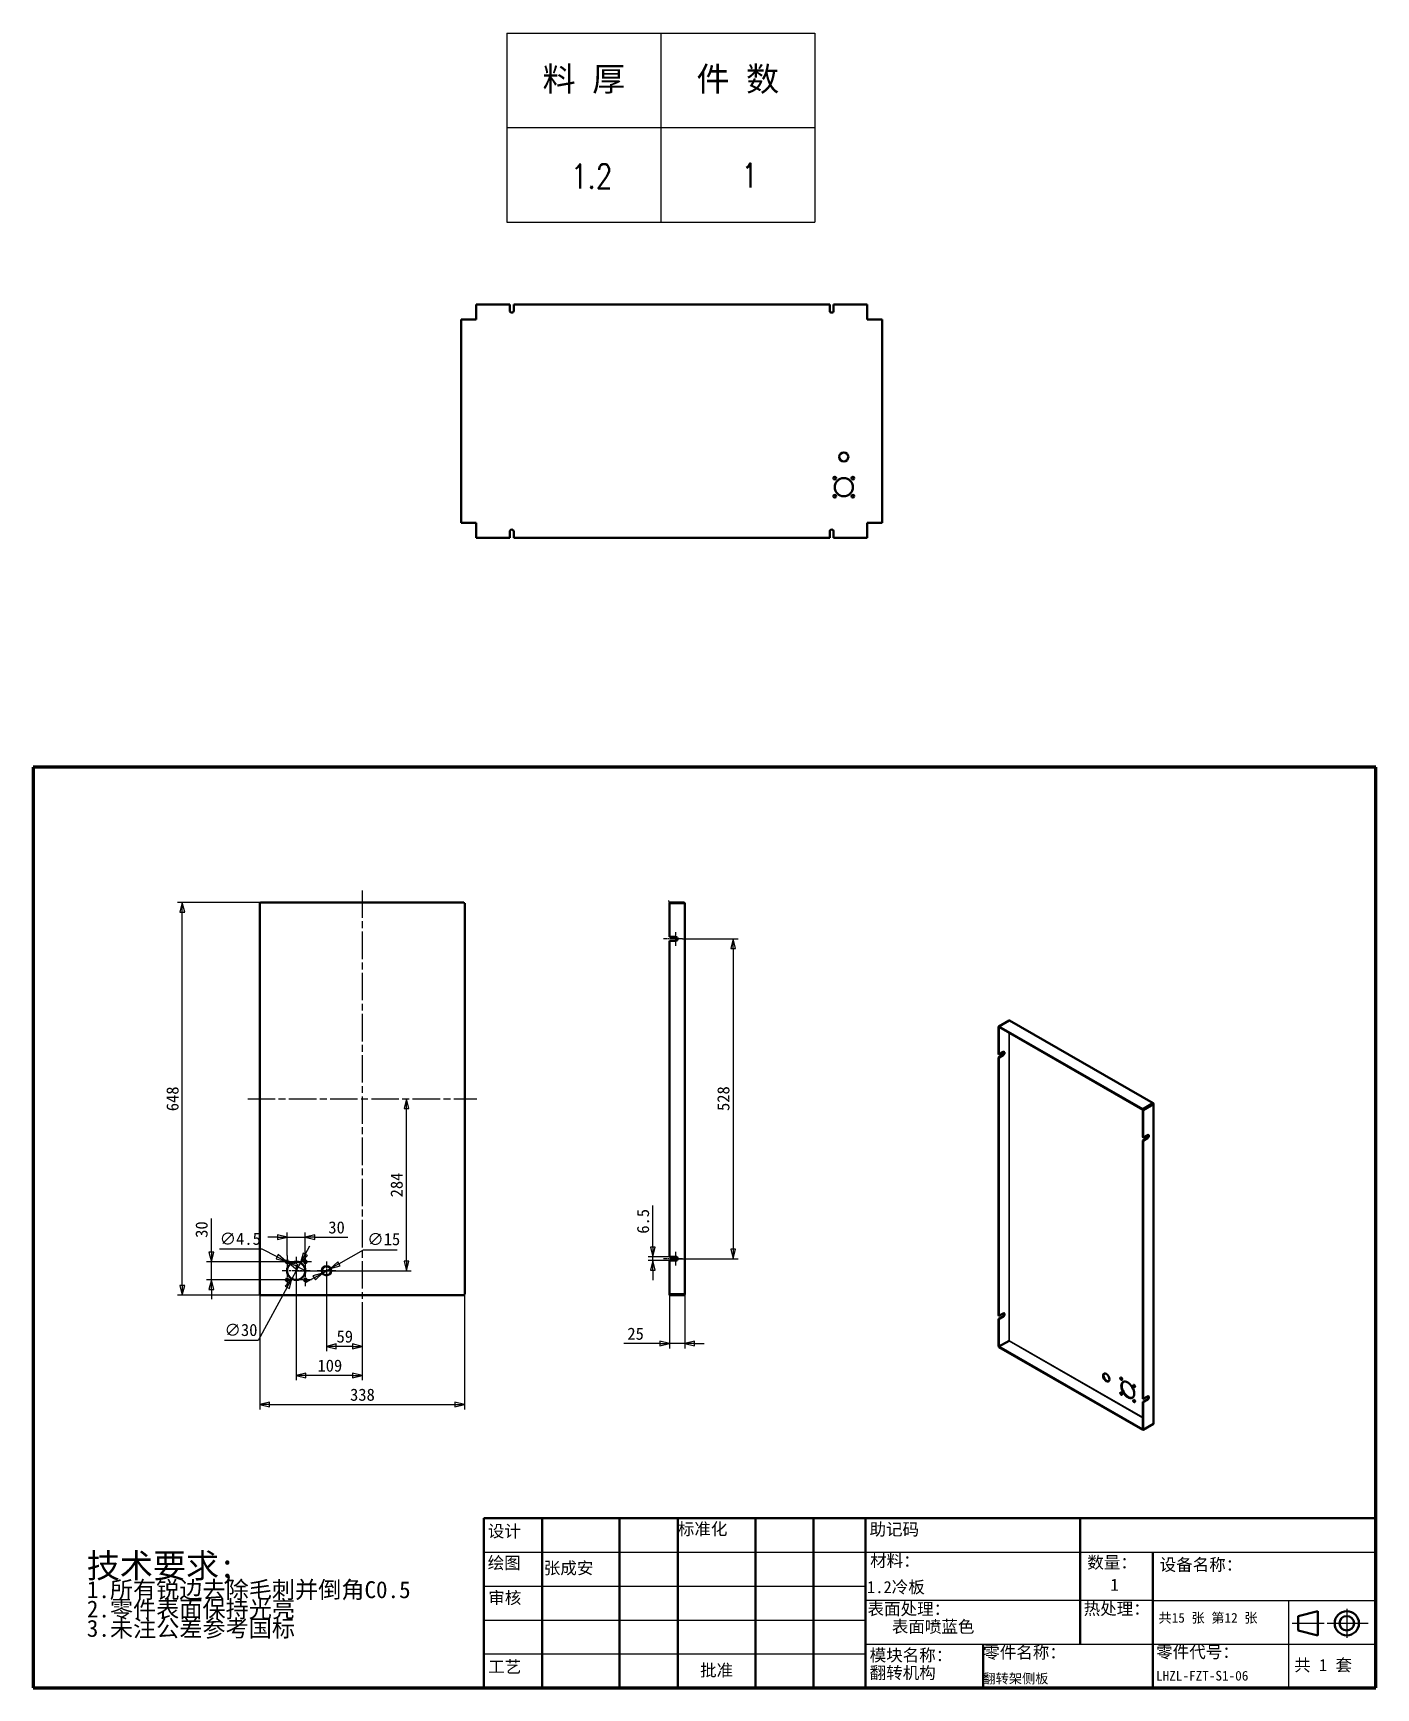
# Model space of a CAD drawing. Header units: millimetres. Extents: x 80 to 270005, y -82869 to 2812.
# Drawn here: x 80 to 2296, y 80 to 2812 of the extents above; entities that cross this region are included whole.
import ezdxf
from ezdxf.enums import TextEntityAlignment as Align

# ---------------------------------------------------------------- set-up
doc = ezdxf.new("R2010")
doc.units = ezdxf.units.MM
doc.header["$LTSCALE"] = 8
doc.linetypes.add('CHAIN', pattern=[0.3543, 0.2362, -0.0295, 0.0591, -0.0295])
for name, color, linetype, lineweight, true_color in [('中心标记 (ISO)', 1, 'Continuous', 25, 0xff0000), ('中心线 (ISO)', 1, 'Continuous', 25, 0xff0000), ('尺寸 (ISO)', 5, 'Continuous', 25, 0x0000ff)]:
    doc.layers.add(name, color=color, linetype=linetype, lineweight=lineweight, true_color=true_color)
for name, color, linetype, lineweight in [('可见 (ISO)', 7, 'Continuous', 50), ('可见窄的 (ISO)', 7, 'Continuous', 35), ('图框 (ISO)', 7, 'Continuous', 70), ('标题 (ISO)', 7, 'Continuous', 50), ('符号 (ISO)', 7, 'Continuous', 25)]:
    doc.layers.add(name, color=color, linetype=linetype, lineweight=lineweight)
doc.styles.add('DIM', font='romans.shx', dxfattribs={"width": 0.8, "bigfont": 'bigfont.shx'})
doc.styles.get("Standard").update_dxf_attribs({"font": 'simfang.ttf'})
doc.styles.add('文本样式19', font='tahoma.ttf')
doc.styles.add('文本样式91', font='simfang.ttf')
doc.styles.add('注释文本 (ISO)', font='simfang.ttf')
doc.dimstyles.get("Standard").update_dxf_attribs({"dimtxt": 0.18, "dimasz": 0.18, "dimexe": 0.18, "dimexo": 0.0625, "dimgap": 0.09, "dimtad": 0, "dimtih": 1, "dimtoh": 1, "dimdec": 4, "dimzin": 0, "dimdsep": 46, "dimtxsty": 'Standard', "dimcen": 0.09, "dimadec": 0, "dimazin": 0, "dimtfac": 1, "dimtdec": 4, "dimtofl": 0, "dimtmove": 0, "dimatfit": 3, "dimfxl": 0, "dimtolj": 1, "dimtzin": 0, "dimarcsym": 0})
doc.dimstyles.new('默认 (GB)', dxfattribs={"dimscale": 8, "dimtxt": 2.5, "dimasz": 2, "dimexe": 1, "dimexo": 0, "dimgap": 0.75, "dimtad": 1, "dimtoh": 1, "dimrnd": 1e-08, "dimdsep": 46, "dimtxsty": '注释文本 (ISO)', "dimblk": 'Filled-2', "dimcen": 0.09, "dimdle": 10, "dimclrd": 256, "dimclre": 256, "dimclrt": 256, "dimaunit": 1, "dimadec": 3, "dimazin": 2, "dimtfac": 0.52, "dimtmove": 0, "dimatfit": 3, "dimldrblk": 'Filled-1', "dimfxl": 0, "dimtolj": 1, "dimlwd": -1, "dimlwe": -1, "dimarcsym": 0})

# ---------------------------------------------------------------- blocks, each defined once
blk = doc.blocks.new('图框 A3-A4')
at = {"layer": '图框 (ISO)'}
for p, q in [((287, 200), (10, 200)), ((10, 200), (10, 10)), ((287, 10), (287, 200)), ((10, 10), (287, 10))]:
    blk.add_line(p, q, dxfattribs=at)
blk = doc.blocks.new('标题栏 GB1')
at = {"layer": '标题 (ISO)'}
for p, q in [((194.57, 65.23), (194.57, 72.23)), ((194.57, 72.23), (378.57, 72.23)), ((206.57, 65.23), (206.57, 72.23)), ((222.57, 65.23), (222.57, 72.23)), ((234.57, 65.23), (234.57, 72.23)), ((250.57, 65.23), (250.57, 72.23)), ((262.57, 65.23), (262.57, 72.23)), ((273.31, 65.23), (273.31, 72.23)), ((317.57, 65.23), (317.57, 72.23)), ((378.57, 72.23), (378.57, 65.23)), ((194.57, 37.23), (194.57, 65.23)), ((206.57, 37.23), (206.57, 65.23)), ((222.57, 44.23), (222.57, 65.23)), ((234.57, 37.23), (234.57, 65.23)), ((250.57, 37.23), (250.57, 65.23)), ((262.57, 37.23), (262.57, 65.23)), ((273.31, 65.23), (273.31, 37.23)), ((317.57, 55.23), (317.57, 65.23)), ((378.57, 65.23), (378.57, 37.23)), ((317.57, 55.23), (317.57, 46.23)), ((366.57, 53.06), (362.57, 52.06)), ((362.57, 52.06), (362.57, 49.06)), ((366.57, 48.06), (366.57, 53.06)), ((362.57, 49.06), (366.57, 48.06)), ((297.57, 46.23), (297.57, 37.23)), ((222.57, 44.23), (222.57, 37.23)), ((378.57, 37.23), (194.57, 37.23))]:
    blk.add_line(p, q, dxfattribs=at)
at = {"layer": '标题 (ISO)', "lineweight": 25}
for p, q in [((194.57, 65.23), (273.31, 65.23)), ((273.31, 65.23), (378.57, 65.23)), ((194.57, 58.23), (273.31, 58.23)), ((332.57, 55.23), (273.31, 55.23)), ((332.57, 55.23), (378.57, 55.23)), ((360.57, 55.23), (360.57, 46.23)), ((372.58, 53.56), (372.58, 47.56)), ((194.57, 51.23), (273.31, 51.23)), ((361.32, 50.56), (367.88, 50.56)), ((368.55, 50.56), (370.07, 50.56)), ((370.07, 50.56), (376.97, 50.56)), ((273.31, 46.23), (378.57, 46.23)), ((360.57, 46.23), (360.57, 37.23)), ((194.57, 44.23), (273.31, 44.23))]:
    blk.add_line(p, q, dxfattribs=at)
at = {"layer": '标题 (ISO)', "lineweight": 50}
blk.add_line((332.57, 65.23), (332.57, 37.23), dxfattribs=at)
at = {"layer": '标题 (ISO)'}
for radius in [2.5, 1.5]:
    blk.add_circle((372.57, 50.56), radius, dxfattribs=at)
at = {"layer": '标题 (ISO)', "char_height": 2.5, "style": '注释文本 (ISO)'}
for s, insert, attachment_point in [('\\f仿宋|b0|i0;设计', (195.38, 70.83), 1), ('\\f仿宋|b0|i0;标准化', (234.57, 71.28), 1), ('助记码', (274.11, 71.21), 1), ('\\f仿宋|b0|i0;材料：', (274.24, 64.72), 1), ('\\f仿宋|b0|i0;绘图', (195.35, 64.28), 1), ('张成安', (206.92, 63.22), 1), ('\\f仿宋|b0|i0;数量：', (319.04, 64.37), 1), ('\\f仿宋|b0|i0;审核', (195.48, 57.07), 1), ('\\f仿宋|b0|i0;热处理：', (318.29, 54.82), 1), ('\\f仿宋|b0|i0;零件名称：', (297.57, 45.8), 1), ('\\f仿宋|b0|i0;零件代号：', (333.25, 45.9), 1), ('\\f仿宋|b0|i0;批准', (242.57, 40.73), 5)]:
    blk.add_mtext(s, dxfattribs=dict(at, insert=insert, attachment_point=attachment_point))
at = {"layer": '标题 (ISO)', "char_height": 2.5, "attachment_point": 1, "style": '注释文本 (ISO)'}
for s, insert, line_spacing_factor in [('设备名称：\\P', (333.96, 63.91), 0.856364), ('模块名称：\\P\\fArial|b0|i0;\\H2.5000;翻转机构', (274.14, 45.23), 0.872369)]:
    blk.add_mtext(s, dxfattribs=dict(at, insert=insert, line_spacing_factor=line_spacing_factor))
at = {"layer": '标题 (ISO)', "attachment_point": 1, "style": '注释文本 (ISO)'}
for s, insert, char_height, width in [('\\f仿宋|b0|i0;表面处理：', (273.7, 54.78), 2.5, 18.7135), ('\\f仿宋|b0|i0;\\H2.0000;共15 张 第12 张', (333.72, 52.69), 2, 27.2374), ('\\f仿宋|b0|i0;工艺', (195.45, 42.85), 2.5, 7.4854), ('  共 1 套', (358.32, 43.18), 2.5, 17.7919)]:
    blk.add_mtext(s, dxfattribs=dict(at, insert=insert, char_height=char_height, width=width))
at = {"layer": '标题 (ISO)'}
for tag, p, height, style in [('材料_001', (273.59, 56.78), 2.5, '注释文本 (ISO)'), ('描述_001', (333.22, 38.74), 2, '文本样式91'), ('零件代号_001', (297.39, 38.16), 2, '文本样式91')]:
    blk.add_attdef(tag, p, '', height=height, dxfattribs=dict(at, style=style))
at = {"layer": '标题 (ISO)', "style": '文本样式91'}
blk.add_attdef('热处理', text='', height=2, dxfattribs=at).set_placement((318.2, 50.63), align=Align.TOP_LEFT)
at = {"layer": '标题 (ISO)', "style": '文本样式19'}
for tag, p in [('工程核准人', (256.57, 40.73)), ('工程批准日期', (267.94, 40.73))]:
    blk.add_attdef(tag, text='', height=1, dxfattribs=at).set_placement(p, align=Align.MIDDLE_CENTER)
blk = doc.blocks.new('Filled-2')
at = {"color": 0}
for p, q in [((0, 0), (-1, 0.25)), ((-1, 0.25), (-1, -0.25)), ((-1, 0), (0, 0)), ((-1, -0.25), (0, 0))]:
    blk.add_line(p, q, dxfattribs=at)
at = {"color": 0, "flags": 128}
blk.add_lwpolyline([(-1, -0.25), (0, 0), (-1, 0.25), (-1, -0.25)], dxfattribs=at)
at = {"color": 0}
blk.add_solid([(-1, -0.25), (0, 0), (-1, 0.25), (-1, -0.25)], dxfattribs=at)
blk = doc.blocks.new('*D8')
at = {"layer": 'Defpoints', "color": 0, "transparency": 16777216}
for p in [(454.2, 729.9), (792.2, 729.9), (792.2, 547.8)]:
    blk.add_point(p, dxfattribs=at)
at = {"layer": '尺寸 (ISO)', "transparency": 16777216}
for p, q in [((454.2, 729.9), (454.2, 539.8)), ((792.2, 729.9), (792.2, 539.8)), ((470.2, 547.8), (776.2, 547.8))]:
    blk.add_line(p, q, dxfattribs=at)
at = {"layer": '尺寸 (ISO)', "transparency": 16777216, "xscale": 16, "yscale": 16, "zscale": 16, "rotation": 180}
blk.add_blockref('Filled-2', (454.2, 547.8), dxfattribs=at)
at = {"layer": '尺寸 (ISO)', "transparency": 16777216, "xscale": 16, "yscale": 16, "zscale": 16}
blk.add_blockref('Filled-2', (792.2, 547.8), dxfattribs=at)
at = {"layer": '尺寸 (ISO)', "transparency": 16777216, "insert": (603.1, 574.1), "char_height": 20, "attachment_point": 1, "style": '注释文本 (ISO)'}
blk.add_mtext('\\A1;338', dxfattribs=at)
blk = doc.blocks.new('Filled-1')
at = {"color": 0}
for p, q in [((0, 0), (-1, 0.125)), ((-1, 0.125), (-1, -0.125)), ((-1, 0), (0, 0)), ((-1, -0.125), (0, 0))]:
    blk.add_line(p, q, dxfattribs=at)
at = {"color": 0, "flags": 128}
blk.add_lwpolyline([(-1, -0.125), (0, 0), (-1, 0.125), (-1, -0.125)], dxfattribs=at)
at = {"color": 0}
blk.add_solid([(-1, -0.125), (0, 0), (-1, 0.125), (-1, -0.125)], dxfattribs=at)
blk = doc.blocks.new('*D9')
at = {"layer": 'Defpoints', "color": 0, "transparency": 16777216}
for p in [(326.2, 1376.6), (455.5, 1376.6), (455.5, 728.6)]:
    blk.add_point(p, dxfattribs=at)
at = {"layer": '尺寸 (ISO)', "transparency": 16777216}
for p, q in [((455.5, 1376.6), (318.2, 1376.6)), ((326.2, 744.6), (326.2, 1360.6)), ((455.5, 728.6), (318.2, 728.6))]:
    blk.add_line(p, q, dxfattribs=at)
at = {"layer": '尺寸 (ISO)', "transparency": 16777216, "xscale": 16, "yscale": 16, "zscale": 16}
for p, rotation in [((326.2, 1376.6), 90), ((326.2, 728.6), 270)]:
    blk.add_blockref('Filled-2', p, dxfattribs=dict(at, rotation=rotation))
at = {"layer": '尺寸 (ISO)', "transparency": 16777216, "insert": (300, 1032.1), "char_height": 20, "attachment_point": 1, "rotation": 90, "style": '注释文本 (ISO)'}
blk.add_mtext('\\A1;648', dxfattribs=at)
blk = doc.blocks.new('*D10')
at = {"layer": 'Defpoints', "color": 0, "transparency": 16777216}
for p in [(1130.4, 729.9), (1155.4, 729.9), (1155.4, 648.6)]:
    blk.add_point(p, dxfattribs=at)
at = {"layer": '尺寸 (ISO)', "transparency": 16777216}
for p, q in [((1130.4, 729.9), (1130.4, 640.6)), ((1155.4, 729.9), (1155.4, 640.6)), ((1114.4, 648.6), (1054.7, 648.6)), ((1155.4, 648.6), (1130.4, 648.6)), ((1171.4, 648.6), (1187.4, 648.6))]:
    blk.add_line(p, q, dxfattribs=at)
at = {"layer": '尺寸 (ISO)', "transparency": 16777216, "xscale": 16, "yscale": 16, "zscale": 16}
blk.add_blockref('Filled-2', (1130.4, 648.6), dxfattribs=at)
at = {"layer": '尺寸 (ISO)', "transparency": 16777216, "xscale": 16, "yscale": 16, "zscale": 16, "rotation": 180}
blk.add_blockref('Filled-2', (1155.4, 648.6), dxfattribs=at)
at = {"layer": '尺寸 (ISO)', "transparency": 16777216, "insert": (1060.7, 674.8), "char_height": 20, "attachment_point": 1, "style": '注释文本 (ISO)'}
blk.add_mtext('\\A1;25', dxfattribs=at)
blk = doc.blocks.new('*D11')
at = {"layer": 'Defpoints', "color": 0, "transparency": 16777216}
for p in [(564.2, 768.6), (623.2, 708.6), (564.2, 643.8)]:
    blk.add_point(p, dxfattribs=at)
at = {"layer": '尺寸 (ISO)', "transparency": 16777216}
for p, q in [((564.2, 768.6), (564.2, 635.8)), ((623.2, 708.6), (623.2, 635.8)), ((607.2, 643.8), (580.2, 643.8))]:
    blk.add_line(p, q, dxfattribs=at)
at = {"layer": '尺寸 (ISO)', "transparency": 16777216, "xscale": 16, "yscale": 16, "zscale": 16, "rotation": 180}
blk.add_blockref('Filled-2', (564.2, 643.8), dxfattribs=at)
at = {"layer": '尺寸 (ISO)', "transparency": 16777216, "xscale": 16, "yscale": 16, "zscale": 16}
blk.add_blockref('Filled-2', (623.2, 643.8), dxfattribs=at)
at = {"layer": '尺寸 (ISO)', "transparency": 16777216, "insert": (580.8, 670.1), "char_height": 20, "attachment_point": 1, "style": '注释文本 (ISO)'}
blk.add_mtext('\\A1;59', dxfattribs=at)
blk = doc.blocks.new('*D12')
at = {"layer": 'Defpoints', "color": 0, "transparency": 16777216}
for p in [(514.2, 768.6), (623.2, 708.6), (514.2, 595.8)]:
    blk.add_point(p, dxfattribs=at)
at = {"layer": '尺寸 (ISO)', "transparency": 16777216}
for p, q in [((514.2, 768.6), (514.2, 587.8)), ((623.2, 708.6), (623.2, 587.8)), ((607.2, 595.8), (530.2, 595.8))]:
    blk.add_line(p, q, dxfattribs=at)
at = {"layer": '尺寸 (ISO)', "transparency": 16777216, "xscale": 16, "yscale": 16, "zscale": 16, "rotation": 180}
blk.add_blockref('Filled-2', (514.2, 595.8), dxfattribs=at)
at = {"layer": '尺寸 (ISO)', "transparency": 16777216, "xscale": 16, "yscale": 16, "zscale": 16}
blk.add_blockref('Filled-2', (623.2, 595.8), dxfattribs=at)
at = {"layer": '尺寸 (ISO)', "transparency": 16777216, "insert": (549.3, 622.1), "char_height": 20, "attachment_point": 1, "style": '注释文本 (ISO)'}
blk.add_mtext('\\A1;109', dxfattribs=at)
blk = doc.blocks.new('*D13')
at = {"layer": 'Defpoints', "color": 0, "transparency": 16777216}
for p in [(1151.6, 1316.6), (1140.4, 788.6), (1235.4, 788.6)]:
    blk.add_point(p, dxfattribs=at)
at = {"layer": '尺寸 (ISO)', "transparency": 16777216}
for p, q in [((1151.6, 1316.6), (1243.4, 1316.6)), ((1235.4, 1300.6), (1235.4, 804.6)), ((1140.4, 788.6), (1243.4, 788.6))]:
    blk.add_line(p, q, dxfattribs=at)
at = {"layer": '尺寸 (ISO)', "transparency": 16777216, "xscale": 16, "yscale": 16, "zscale": 16}
for p, rotation in [((1235.4, 1316.6), 90), ((1235.4, 788.6), 270)]:
    blk.add_blockref('Filled-2', p, dxfattribs=dict(at, rotation=rotation))
at = {"layer": '尺寸 (ISO)', "transparency": 16777216, "insert": (1209.1, 1032.5), "char_height": 20, "attachment_point": 1, "rotation": 90, "style": '注释文本 (ISO)'}
blk.add_mtext('\\A1;528', dxfattribs=at)
blk = doc.blocks.new('*D14')
at = {"layer": 'Defpoints', "color": 0, "transparency": 16777216}
for p in [(696.1, 1052.6), (696.1, 1052.6), (514.2, 768.6)]:
    blk.add_point(p, dxfattribs=at)
at = {"layer": '尺寸 (ISO)', "transparency": 16777216}
for p, q in [((696.1, 784.6), (696.1, 1036.6)), ((514.2, 768.6), (704.1, 768.6))]:
    blk.add_line(p, q, dxfattribs=at)
at = {"layer": '尺寸 (ISO)', "transparency": 16777216, "xscale": 16, "yscale": 16, "zscale": 16}
for p, rotation in [((696.1, 1052.6), 90), ((696.1, 768.6), 270)]:
    blk.add_blockref('Filled-2', p, dxfattribs=dict(at, rotation=rotation))
at = {"layer": '尺寸 (ISO)', "transparency": 16777216, "insert": (669.9, 889.9), "char_height": 20, "attachment_point": 1, "rotation": 90, "style": '注释文本 (ISO)'}
blk.add_mtext('\\A1;284', dxfattribs=at)
blk = doc.blocks.new('*D15')
at = {"layer": 'Defpoints', "color": 0, "transparency": 16777216}
for p in [(499.2, 824.1), (499.2, 793.9), (529.2, 783.6)]:
    blk.add_point(p, dxfattribs=at)
at = {"layer": '尺寸 (ISO)', "transparency": 16777216}
for p, q in [((483.2, 824.1), (467.2, 824.1)), ((499.2, 793.9), (499.2, 832.1)), ((499.2, 824.1), (529.2, 824.1)), ((529.2, 783.6), (529.2, 832.1)), ((545.2, 824.1), (599.3, 824.1))]:
    blk.add_line(p, q, dxfattribs=at)
at = {"layer": '尺寸 (ISO)', "transparency": 16777216, "xscale": 16, "yscale": 16, "zscale": 16}
blk.add_blockref('Filled-2', (499.2, 824.1), dxfattribs=at)
at = {"layer": '尺寸 (ISO)', "transparency": 16777216, "xscale": 16, "yscale": 16, "zscale": 16, "rotation": 180}
blk.add_blockref('Filled-2', (529.2, 824.1), dxfattribs=at)
at = {"layer": '尺寸 (ISO)', "transparency": 16777216, "insert": (567.2, 850.3), "char_height": 20, "attachment_point": 1, "style": '注释文本 (ISO)'}
blk.add_mtext('\\A1;30', dxfattribs=at)
blk = doc.blocks.new('*D16')
at = {"layer": 'Defpoints', "color": 0, "transparency": 16777216}
for p in [(499.2, 783.6), (374.2, 753.6), (489, 753.6)]:
    blk.add_point(p, dxfattribs=at)
at = {"layer": '尺寸 (ISO)', "transparency": 16777216}
for p, q in [((374.2, 799.6), (374.2, 855.2)), ((499.2, 783.6), (366.2, 783.6)), ((374.2, 753.6), (374.2, 783.6)), ((489, 753.6), (366.2, 753.6)), ((374.2, 737.6), (374.2, 721.6))]:
    blk.add_line(p, q, dxfattribs=at)
at = {"layer": '尺寸 (ISO)', "transparency": 16777216, "xscale": 16, "yscale": 16, "zscale": 16}
for p, rotation in [((374.2, 783.6), 270), ((374.2, 753.6), 90)]:
    blk.add_blockref('Filled-2', p, dxfattribs=dict(at, rotation=rotation))
at = {"layer": '尺寸 (ISO)', "transparency": 16777216, "insert": (348, 823.1), "char_height": 20, "attachment_point": 1, "rotation": 90, "style": '注释文本 (ISO)'}
blk.add_mtext('\\A1;30', dxfattribs=at)
blk = doc.blocks.new('*D17')
at = {"layer": 'Defpoints', "color": 0, "transparency": 16777216}
for p in [(570.7, 772.3), (557.7, 764.9)]:
    blk.add_point(p, dxfattribs=at)
at = {"layer": '尺寸 (ISO)', "transparency": 16777216}
for p, q in [((584.6, 780.2), (625.4, 803.5)), ((625.4, 803.5), (680.9, 803.5)), ((557.7, 764.9), (570.7, 772.3)), ((543.8, 757), (529.9, 749.1))]:
    blk.add_line(p, q, dxfattribs=at)
at = {"layer": '尺寸 (ISO)', "transparency": 16777216, "xscale": 16, "yscale": 16, "zscale": 16}
for p, rotation in [((557.7, 764.9), 29.64577771121092), ((570.7, 772.3), 209.6457777112109)]:
    blk.add_blockref('Filled-2', p, dxfattribs=dict(at, rotation=rotation))
at = {"layer": '尺寸 (ISO)', "transparency": 16777216, "insert": (631.4, 830.8), "char_height": 20, "attachment_point": 1, "style": '注释文本 (ISO)'}
blk.add_mtext('\\A1;∅15', dxfattribs=at)
blk = doc.blocks.new('*D18')
at = {"layer": 'Defpoints', "color": 0, "transparency": 16777216}
for p in [(521.4, 781.8), (507, 755.4)]:
    blk.add_point(p, dxfattribs=at)
at = {"layer": '尺寸 (ISO)', "transparency": 16777216}
for p, q in [((529, 795.8), (536.7, 809.9)), ((521.4, 781.8), (507, 755.4)), ((499.4, 741.4), (451.6, 653.6)), ((451.6, 653.6), (395.8, 653.6))]:
    blk.add_line(p, q, dxfattribs=at)
at = {"layer": '尺寸 (ISO)', "transparency": 16777216, "xscale": 16, "yscale": 16, "zscale": 16}
for p, rotation in [((521.4, 781.8), 241.4384711066977), ((507, 755.4), 61.43847110669774)]:
    blk.add_blockref('Filled-2', p, dxfattribs=dict(at, rotation=rotation))
at = {"layer": '尺寸 (ISO)', "transparency": 16777216, "insert": (395.8, 681), "char_height": 20, "attachment_point": 1, "style": '注释文本 (ISO)'}
blk.add_mtext('\\A1;∅30', dxfattribs=at)
blk = doc.blocks.new('*D19')
at = {"layer": 'Defpoints', "color": 0, "transparency": 16777216}
for p in [(497.2, 784.6), (501.2, 782.6)]:
    blk.add_point(p, dxfattribs=at)
at = {"layer": '尺寸 (ISO)', "transparency": 16777216}
for p, q in [((457.9, 804.1), (387.8, 804.1)), ((482.9, 791.7), (457.9, 804.1)), ((501.2, 782.6), (497.2, 784.6)), ((515.6, 775.5), (529.9, 768.4))]:
    blk.add_line(p, q, dxfattribs=at)
at = {"layer": '尺寸 (ISO)', "transparency": 16777216, "xscale": 16, "yscale": 16, "zscale": 16}
for p, rotation in [((497.2, 784.6), 333.6155803925989), ((501.2, 782.6), 153.615580392599)]:
    blk.add_blockref('Filled-2', p, dxfattribs=dict(at, rotation=rotation))
at = {"layer": '尺寸 (ISO)', "transparency": 16777216, "insert": (387.8, 831.5), "char_height": 20, "attachment_point": 1, "style": '注释文本 (ISO)'}
blk.add_mtext('\\A1;∅4.5', dxfattribs=at)
blk = doc.blocks.new('*D20')
at = {"layer": 'Defpoints', "color": 0, "transparency": 16777216}
for p in [(1102.8, 785.4), (1130.4, 791.9), (1130.4, 785.4)]:
    blk.add_point(p, dxfattribs=at)
at = {"layer": '尺寸 (ISO)', "transparency": 16777216}
for p, q in [((1102.8, 807.9), (1102.8, 876.5)), ((1130.4, 791.9), (1094.8, 791.9)), ((1130.4, 785.4), (1094.8, 785.4)), ((1102.8, 785.4), (1102.8, 791.9)), ((1102.8, 769.4), (1102.8, 753.4))]:
    blk.add_line(p, q, dxfattribs=at)
at = {"layer": '尺寸 (ISO)', "transparency": 16777216, "xscale": 16, "yscale": 16, "zscale": 16}
for p, rotation in [((1102.8, 791.9), 270), ((1102.8, 785.4), 90)]:
    blk.add_blockref('Filled-2', p, dxfattribs=dict(at, rotation=rotation))
at = {"layer": '尺寸 (ISO)', "transparency": 16777216, "insert": (1076.5, 829.9), "char_height": 20, "attachment_point": 1, "rotation": 90, "style": '注释文本 (ISO)'}
blk.add_mtext('\\A1;6.5', dxfattribs=at)
blk = doc.blocks.new('加工')
at = {"layer": '符号 (ISO)', "insert": (-36.68, 11.05), "char_height": 2.5, "width": 80.4946, "attachment_point": 1, "line_spacing_factor": 0.683636, "style": '注释文本 (ISO)'}
blk.add_mtext('{\\H2x;技术要求;\\P\\H0.7x;1.所有锐边去除毛刺并倒角C0.5\\H2.12498x; \\H0.47059x;\\P2.零件表面保持光亮\\H1.84035x; \\H0.54337x;\\P3.未注公差参考国标\\H1.80945x; }', dxfattribs=at)
blk = doc.blocks.new('*D29')
at = {"color": 0, "lineweight": -2, "transparency": 16777216}
for p, q in [((1130.3, 1376.6), (1129.2, 1376.6)), ((1130.3, 1375.4), (1129.2, 1375.4)), ((1129.4, 1378.4), (1129.4, 1380.2)), ((1129.4, 1373.6), (1129.4, 1371.8))]:
    blk.add_line(p, q, dxfattribs=at)
at = {"color": 0, "transparency": 16777216}
for points in [[(1129.1, 1378.4), (1129.7, 1378.4), (1129.4, 1376.6)], [(1129.1, 1373.6), (1129.7, 1373.6), (1129.4, 1375.4)]]:
    blk.add_solid(points, dxfattribs=at)
at = {"layer": 'Defpoints', "color": 0, "transparency": 16777216}
for p in [(1129.4, 1376.6), (1130.4, 1376.6), (1130.4, 1375.4)]:
    blk.add_point(p, dxfattribs=at)
at = {"color": 0, "transparency": 16777216, "insert": (1129.4, 1376), "char_height": 0.25, "attachment_point": 5}
blk.add_mtext('\\A1;1.2000', dxfattribs=at)
blk = doc.blocks.new('*T30')
at = {"color": 0, "linetype": 'ByBlock', "lineweight": -2, "transparency": 16777216}
for p, q in [((0, 0), (127, 0)), ((0, 0), (0, -78)), ((63.5, 0), (63.5, -78)), ((127, 0), (127, -78)), ((0, -39), (127, -39)), ((0, -78), (127, -78))]:
    blk.add_line(p, q, dxfattribs=at)
at = {"color": 0, "transparency": 16777216, "char_height": 10, "width": 60.5, "attachment_point": 5}
for s, insert in [('{\\fSimSun|b0|i0|c134|p2;料 厚}', (31.75, -19.5)), ('{\\fSimSun|b0|i0|c134|p2;件 数}', (95.25, -19.5))]:
    blk.add_mtext(s, dxfattribs=dict(at, insert=insert))
blk = doc.blocks.new('拆图参数')
blk.add_blockref('*T30', (-63.5, 78))
at = {"style": 'DIM', "width": 0.8}
blk.add_attdef('6', text='', height=10, dxfattribs=at).set_placement((-37.13, 18.91), align=Align.MIDDLE_LEFT)
blk.add_attdef('1', text='', height=10, dxfattribs=at).set_placement((36.65, 19.27), align=Align.MIDDLE_CENTER)

msp = doc.modelspace()

# ---------------------------------------------------------------- linework, layer by layer
at = {"layer": '中心标记 (ISO)', "linetype": 'CHAIN', "ltscale": 4.340554}
for p, q in [((1151.61278, 1316.6051), (1120.36278, 1316.6051)), ((1151.61278, 788.6051), (1120.36278, 788.6051))]:
    msp.add_line(p, q, dxfattribs=at)
at = {"layer": '中心标记 (ISO)', "linetype": 'CHAIN', "ltscale": 3.125171}
for p, q in [((1140.36278, 1327.8551), (1140.36278, 1305.3551)), ((1140.36278, 799.8551), (1140.36278, 777.3551))]:
    msp.add_line(p, q, dxfattribs=at)
at = {"layer": '中心标记 (ISO)', "linetype": 'CHAIN', "ltscale": 2.847369}
for p, q in [((499.21796, 793.8551), (499.21796, 773.3551)), ((529.21796, 793.8551), (529.21796, 773.3551)), ((509.46796, 783.6051), (488.96796, 783.6051)), ((539.46796, 783.6051), (518.96796, 783.6051)), ((509.46796, 753.6051), (488.96796, 753.6051)), ((499.21796, 763.8551), (499.21796, 743.3551)), ((539.46796, 753.6051), (518.96796, 753.6051)), ((529.21796, 763.8551), (529.21796, 743.3551))]:
    msp.add_line(p, q, dxfattribs=at)
at = {"layer": '中心标记 (ISO)', "linetype": 'CHAIN', "ltscale": 6.389343}
for p, q in [((537.21796, 768.6051), (491.21796, 768.6051)), ((514.21796, 791.6051), (514.21796, 745.6051))]:
    msp.add_line(p, q, dxfattribs=at)
at = {"layer": '中心标记 (ISO)', "linetype": 'CHAIN', "ltscale": 4.305829}
for p, q in [((579.71796, 768.6051), (548.71796, 768.6051)), ((564.21796, 784.1051), (564.21796, 753.1051))]:
    msp.add_line(p, q, dxfattribs=at)
at = {"layer": '中心线 (ISO)', "linetype": 'CHAIN', "ltscale": 23.990969}
for p, q in [((623.21796, 1396.6051), (623.21796, 708.6051)), ((434.21796, 1052.6051), (812.21796, 1052.6051))]:
    msp.add_line(p, q, dxfattribs=at)
at = {"layer": '可见 (ISO)'}
for p, q in [((811.16465, 2339.09546), (811.16465, 2363.75263)), ((811.16465, 2363.75263), (866.64394, 2363.75263)), ((866.64394, 2353.75263), (866.64394, 2363.75263)), ((873.14394, 2363.75263), (873.14394, 2353.75263)), ((873.14394, 2363.75263), (1394.64394, 2363.75263)), ((1394.64394, 2353.75263), (1394.64394, 2363.75263)), ((1401.14394, 2363.75263), (1401.14394, 2353.75263)), ((1401.14394, 2363.75263), (1456.62323, 2363.75263)), ((1456.62323, 2363.75263), (1456.62323, 2339.09546)), ((786.50748, 2339.09546), (811.16465, 2339.09546)), ((786.50748, 2003.63688), (786.50748, 2339.09546)), ((1481.2804, 2339.09546), (1456.62323, 2339.09546)), ((1481.2804, 2339.09546), (1481.2804, 2003.63688)), ((786.50748, 2003.63688), (811.16465, 2003.63688)), ((811.16465, 1978.97971), (811.16465, 2003.63688)), ((1456.62323, 1978.97971), (1456.62323, 2003.63688)), ((1481.2804, 2003.63688), (1456.62323, 2003.63688)), ((866.64394, 1978.97971), (811.16465, 1978.97971)), ((866.64394, 1978.97971), (866.64394, 1988.97971)), ((873.14394, 1988.97971), (873.14394, 1978.97971)), ((1394.64394, 1978.97971), (873.14394, 1978.97971)), ((1394.64394, 1978.97971), (1394.64394, 1988.97971)), ((1401.14394, 1988.97971), (1401.14394, 1978.97971)), ((1456.62323, 1978.97971), (1401.14394, 1978.97971)), ((454.21796, 729.87581), (454.21796, 1375.33439)), ((455.41796, 1375.33439), (454.21796, 1375.33439)), ((455.48867, 1376.6051), (790.94725, 1376.6051)), ((455.48867, 1375.4051), (455.48867, 1376.6051)), ((790.94725, 1375.4051), (790.94725, 1376.6051)), ((791.01796, 1375.33439), (792.21796, 1375.33439)), ((792.21796, 1375.33439), (792.21796, 729.87581)), ((1154.06278, 1376.6051), (1130.36278, 1376.6051)), ((1130.36278, 1375.4051), (1130.36278, 1376.6051)), ((1154.06278, 1375.4051), (1130.36278, 1375.4051)), ((1130.36278, 1319.8551), (1130.36278, 1375.33439)), ((1130.36278, 1375.33439), (1154.06278, 1375.33439)), ((1154.06278, 1375.4051), (1154.06278, 1376.6051)), ((1155.36278, 1375.3051), (1155.36278, 729.9051)), ((1130.36278, 1319.8551), (1140.36278, 1319.8551)), ((1140.36278, 1313.3551), (1130.36278, 1313.3551)), ((1130.36278, 791.8551), (1130.36278, 1313.3551)), ((1673.93518, 1172.16967), (1690.69361, 1181.82021)), ((1691.35268, 1181.87801), (1928.53706, 1045.29261)), ((1673.93518, 1172.16566), (1673.03665, 1171.64823)), ((1673.03665, 1171.64823), (1673.03665, 1126.2913)), ((1673.88518, 1171.1596), (1673.03665, 1171.64823)), ((1673.93538, 1171.1885), (1673.88518, 1171.1596)), ((1673.88518, 1171.1596), (1673.88518, 1125.80266)), ((1911.14022, 1035.57237), (1673.93518, 1172.16967)), ((1673.93518, 1171.18861), (1673.93518, 1172.16967)), ((1911.14022, 1034.59132), (1673.93518, 1171.18861)), ((1673.03665, 1126.2913), (1673.88518, 1125.80266)), ((1673.03665, 1120.97724), (1680.10772, 1125.0492)), ((1673.88518, 1120.48861), (1673.03665, 1120.97724)), ((1673.03665, 1120.97724), (1673.03665, 694.62642)), ((1673.88518, 1125.80266), (1680.95625, 1129.87462)), ((1680.95625, 1124.56056), (1673.88518, 1120.48861)), ((1673.88518, 1120.48861), (1673.88518, 694.13778)), ((1927.89865, 1045.22291), (1911.14022, 1035.57237)), ((1927.89865, 1044.24186), (1911.14022, 1034.59132)), ((1927.94865, 1044.15525), (1911.19022, 1034.50472)), ((1912.03875, 1034.01608), (1928.79718, 1043.66662)), ((1927.89865, 1044.24186), (1927.89865, 1045.22291)), ((1927.94865, 1044.21275), (1928.79718, 1044.70138)), ((1927.94865, 1044.15525), (1928.79718, 1043.66662)), ((1929.17794, 1044.184), (1929.17794, 516.51514)), ((1911.14022, 1034.59132), (1911.14022, 1035.57237)), ((1911.19022, 989.14778), (1911.19022, 1034.50472)), ((1911.19022, 1034.50472), (1912.03875, 1034.01608)), ((1912.03875, 988.65915), (1912.03875, 1034.01608)), ((1911.19022, 989.14778), (1912.03875, 988.65915)), ((1911.19022, 983.83373), (1918.26129, 987.90568)), ((1912.03875, 983.34509), (1911.19022, 983.83373)), ((1911.19022, 557.4829), (1911.19022, 983.83373)), ((1912.03875, 988.65915), (1919.10981, 992.7311)), ((1919.10981, 987.41705), (1912.03875, 983.34509)), ((1912.03875, 556.99427), (1912.03875, 983.34509)), ((1130.36278, 791.8551), (1140.36278, 791.8551)), ((1140.36278, 785.3551), (1130.36278, 785.3551)), ((1130.36278, 729.87581), (1130.36278, 785.3551)), ((455.41796, 729.87581), (454.21796, 729.87581)), ((455.48867, 729.8051), (455.48867, 728.6051)), ((790.94725, 728.6051), (455.48867, 728.6051)), ((790.94725, 729.8051), (790.94725, 728.6051)), ((791.01796, 729.87581), (792.21796, 729.87581)), ((1154.06278, 729.87581), (1130.36278, 729.87581)), ((1154.06278, 729.8051), (1130.36278, 729.8051)), ((1130.36278, 729.8051), (1130.36278, 728.6051)), ((1130.36278, 728.6051), (1154.06278, 728.6051)), ((1154.06278, 729.8051), (1154.06278, 728.6051)), ((1673.03665, 694.62642), (1673.88518, 694.13778)), ((1673.03665, 689.31236), (1680.10772, 693.38432)), ((1673.88518, 688.82373), (1673.03665, 689.31236)), ((1673.03665, 689.31236), (1673.03665, 643.95543)), ((1673.88518, 694.13778), (1680.95625, 698.20974)), ((1680.95625, 692.89568), (1673.88518, 688.82373)), ((1673.88518, 688.82373), (1673.88518, 643.46679)), ((1673.88518, 643.46679), (1673.03665, 643.95543)), ((1690.64361, 653.11733), (1673.88518, 643.46679)), ((1690.69361, 653.03073), (1673.93518, 643.38019)), ((1673.93518, 643.38019), (1911.14022, 506.78289)), ((1673.93518, 643.38019), (1673.93518, 642.39913)), ((1673.93518, 642.39913), (1911.14022, 505.80184)), ((1911.19022, 557.4829), (1912.03875, 556.99427)), ((1911.19022, 552.16884), (1918.26129, 556.2408)), ((1912.03875, 551.68021), (1911.19022, 552.16884)), ((1911.19022, 506.81191), (1911.19022, 552.16884)), ((1912.03875, 556.99427), (1919.10981, 561.06622)), ((1919.10981, 555.75217), (1912.03875, 551.68021)), ((1912.03875, 506.32328), (1912.03875, 551.68021)), ((1911.14022, 505.80184), (1927.89865, 515.45238)), ((1911.19041, 506.8118), (1911.14022, 506.78289)), ((1911.14022, 506.78289), (1911.14022, 505.80184)), ((1911.19022, 506.81191), (1912.03875, 506.32328)), ((1928.79718, 515.97381), (1912.03875, 506.32328)), ((1927.89865, 515.45639), (1927.89865, 515.45238))]:
    msp.add_line(p, q, dxfattribs=at)
for centre, radius in [((1417.89394, 2112.36617), 7.5), ((1402.89394, 2077.36617), 2.25), ((1417.89394, 2062.36617), 15), ((1432.89394, 2077.36617), 2.25), ((1402.89394, 2047.36617), 2.25), ((1432.89394, 2047.36617), 2.25), ((499.21796, 783.6051), 2.25), ((514.21796, 768.6051), 15), ((529.21796, 783.6051), 2.25), ((564.21796, 768.6051), 7.5), ((499.21796, 753.6051), 2.25), ((529.21796, 753.6051), 2.25)]:
    msp.add_circle(centre, radius, dxfattribs=at)
for centre, start, end in [((869.89394, 2353.75263), 180, 0), ((1397.89394, 2353.75263), 180, 0), ((869.89394, 1988.97971), 0, 180), ((1397.89394, 1988.97971), 0, 180), ((1140.36278, 1316.6051), 270, 90), ((1140.36278, 788.6051), 270, 90)]:
    msp.add_arc(centre, 3.25, start, end, dxfattribs=at)
for centre, major_axis, start_param, end_param in [((1680.10772, 1127.70623), (1.62185, 2.8164), 3.9250571086, 6.019560142), ((1680.95625, 1127.21759), (1.62185, 2.8164), 3.9250571086, 7.0666497622), ((1918.26129, 990.56271), (1.62185, 2.8164), 3.9250571086, 6.019560142), ((1919.10981, 990.07408), (1.62185, 2.8164), 3.9250571086, 7.0666497622), ((1680.10772, 696.04135), (1.62185, 2.8164), 3.9250571086, 6.019560142), ((1680.95625, 695.55271), (1.62185, 2.8164), 3.9250571086, 7.0666497622), ((1851.93467, 592.95772), (-3.74274, 6.49938), 0.113160297, 3.0284323565), ((1876.68341, 590.96907), (-1.12282, 1.94981), 0.3859036447, 2.7556890089), ((1887.29001, 572.59793), (-7.48548, 12.99875), 0.0564895108, 3.0851031428), ((1897.89661, 578.7532), (-1.12282, 1.94981), 0.3859036447, 2.7556890089), ((1876.68341, 566.44266), (-1.12282, 1.94981), 0.3859036447, 2.7556890089), ((1897.89661, 554.22679), (-1.12282, 1.94981), 0.3859036447, 2.7556890089), ((1918.26129, 558.89783), (1.62185, 2.8164), 3.9250571086, 6.019560142), ((1919.10981, 558.40919), (1.62185, 2.8164), 3.9250571086, 7.0666497622)]:
    msp.add_ellipse(centre, major_axis=major_axis, ratio=0.5780931159, start_param=start_param, end_param=end_param, dxfattribs=at)
for centre, major_axis in [((1851.08614, 592.46908), (-3.74274, 6.49938)), ((1875.83488, 590.48044), (-1.12282, 1.94981)), ((1886.44148, 572.1093), (-7.48548, 12.99875)), ((1897.04808, 578.26457), (-1.12282, 1.94981)), ((1875.83488, 565.95402), (-1.12282, 1.94981)), ((1897.04808, 553.73815), (-1.12282, 1.94981))]:
    msp.add_ellipse(centre, major_axis=major_axis, ratio=0.5780931159, dxfattribs=at)
for points, knots in [([(454.21796, 1375.33439), (454.21796, 1375.32624), (454.63521, 1375.31809), (455.18444, 1375.30994), (455.29311, 1375.30833), (455.40553, 1375.30672), (455.51796, 1375.3051)], [0, 0, 0, 0, 1.3113398714, 1.3113398714, 1.3113398714, 1.5707963268, 1.5707963268, 1.5707963268, 1.5707963268]), ([(455.51796, 1375.3051), (455.50981, 1375.87335), (455.50166, 1376.4158), (455.49351, 1376.56159), (455.4919, 1376.59044), (455.49028, 1376.6051), (455.48867, 1376.6051)], [0, 0, 0, 0, 1.3113398714, 1.3113398714, 1.3113398714, 1.5707963268, 1.5707963268, 1.5707963268, 1.5707963268]), ([(790.94725, 1376.6051), (790.9391, 1376.6051), (790.93095, 1376.18785), (790.9228, 1375.63862), (790.92119, 1375.52996), (790.91957, 1375.41753), (790.91796, 1375.3051)], [0, 0, 0, 0, 1.3113398714, 1.3113398714, 1.3113398714, 1.5707963268, 1.5707963268, 1.5707963268, 1.5707963268]), ([(790.91796, 1375.3051), (791.48621, 1375.31325), (792.02866, 1375.3214), (792.17445, 1375.32955), (792.20329, 1375.33117), (792.21796, 1375.33278), (792.21796, 1375.33439)], [0, 0, 0, 0, 1.3113398714, 1.3113398714, 1.3113398714, 1.5707963268, 1.5707963268, 1.5707963268, 1.5707963268]), ([(1155.36278, 1375.3051), (1155.36278, 1375.87335), (1154.94553, 1376.4158), (1154.3963, 1376.56159), (1154.28763, 1376.59044), (1154.17521, 1376.6051), (1154.06278, 1376.6051)], [0, 0, 0, 0, 1.3113398714, 1.3113398714, 1.3113398714, 1.5707963268, 1.5707963268, 1.5707963268, 1.5707963268]), ([(1154.06278, 1375.33439), (1154.63103, 1375.32624), (1155.17348, 1375.31809), (1155.31927, 1375.30994), (1155.34811, 1375.30833), (1155.36278, 1375.30672), (1155.36278, 1375.3051)], [0, 0, 0, 0, 1.3113398714, 1.3113398714, 1.3113398714, 1.5707963268, 1.5707963268, 1.5707963268, 1.5707963268]), ([(1928.79718, 1044.70138), (1928.80294, 1045.16263), (1928.51366, 1045.43289), (1928.13106, 1045.32512), (1928.05536, 1045.3038), (1927.97701, 1045.26935), (1927.89865, 1045.22291)], [0, 0, 0, 0, 1.3113398714, 1.3113398714, 1.3113398714, 1.5707963268, 1.5707963268, 1.5707963268, 1.5707963268]), ([(1928.79718, 1043.66662), (1929.19899, 1043.89134), (1929.28752, 1044.27547), (1929.00225, 1044.55181), (1928.9458, 1044.60649), (1928.87668, 1044.65692), (1928.79718, 1044.70138)], [0, 0, 0, 0, 1.3113398714, 1.3113398714, 1.3113398714, 1.5707963268, 1.5707963268, 1.5707963268, 1.5707963268]), ([(455.51796, 729.9051), (454.94971, 729.89695), (454.40726, 729.8888), (454.26147, 729.88065), (454.23263, 729.87904), (454.21796, 729.87743), (454.21796, 729.87581)], [0, 0, 0, 0, 1.3113398714, 1.3113398714, 1.3113398714, 1.5707963268, 1.5707963268, 1.5707963268, 1.5707963268]), ([(455.48867, 728.6051), (455.49682, 728.6051), (455.50497, 729.02235), (455.51312, 729.57158), (455.51474, 729.68025), (455.51635, 729.79267), (455.51796, 729.9051)], [0, 0, 0, 0, 1.3113398714, 1.3113398714, 1.3113398714, 1.5707963268, 1.5707963268, 1.5707963268, 1.5707963268]), ([(790.91796, 729.9051), (790.92611, 729.33686), (790.93426, 728.7944), (790.94241, 728.64861), (790.94402, 728.61977), (790.94564, 728.6051), (790.94725, 728.6051)], [0, 0, 0, 0, 1.3113398714, 1.3113398714, 1.3113398714, 1.5707963268, 1.5707963268, 1.5707963268, 1.5707963268]), ([(792.21796, 729.87581), (792.21796, 729.88396), (791.80071, 729.89211), (791.25148, 729.90026), (791.14281, 729.90188), (791.03039, 729.90349), (790.91796, 729.9051)], [0, 0, 0, 0, 1.3113398714, 1.3113398714, 1.3113398714, 1.5707963268, 1.5707963268, 1.5707963268, 1.5707963268]), ([(1154.06278, 728.6051), (1154.63103, 728.6051), (1155.17348, 729.02235), (1155.31927, 729.57158), (1155.34811, 729.68025), (1155.36278, 729.79267), (1155.36278, 729.9051)], [0, 0, 0, 0, 1.3113398714, 1.3113398714, 1.3113398714, 1.5707963268, 1.5707963268, 1.5707963268, 1.5707963268]), ([(1155.36278, 729.9051), (1155.36278, 729.89695), (1154.94553, 729.8888), (1154.3963, 729.88065), (1154.28763, 729.87904), (1154.17521, 729.87743), (1154.06278, 729.87581)], [0, 0, 0, 0, 1.3113398714, 1.3113398714, 1.3113398714, 1.5707963268, 1.5707963268, 1.5707963268, 1.5707963268]), ([(1929.16901, 516.51461), (1929.17095, 516.38099), (1929.11666, 516.24747), (1929.00225, 516.1313), (1928.9458, 516.07398), (1928.87668, 516.02091), (1928.79718, 515.97381)], [0.7853981634, 0.7853981634, 0.7853981634, 0.7853981634, 1.31133987139, 1.31133987139, 1.31133987139, 1.57079632679, 1.57079632679, 1.57079632679, 1.57079632679])]:
    msp.add_open_spline(points, degree=3, knots=knots, dxfattribs=at)
for points in [[(455.51796, 1375.3051), (455.4656, 1375.31487), (455.41796, 1375.32463), (455.41796, 1375.33439)], [(455.51796, 1375.3051), (455.5082, 1375.35746), (455.49843, 1375.4051), (455.48867, 1375.4051)], [(790.91796, 1375.3051), (790.92772, 1375.35746), (790.93749, 1375.4051), (790.94725, 1375.4051)], [(790.91796, 1375.3051), (790.97032, 1375.31487), (791.01796, 1375.32463), (791.01796, 1375.33439)], [(1154.1584, 1375.33268), (1154.14547, 1375.37308), (1154.10571, 1375.4051), (1154.06278, 1375.4051)], [(1690.69361, 1181.82021), (1690.93712, 1181.95647), (1691.17412, 1181.96722), (1691.34868, 1181.86998)], [(1927.94865, 1044.21275), (1927.95555, 1044.25158), (1927.92877, 1044.26715), (1927.89865, 1044.24186)], [(1927.94865, 1044.21275), (1927.98567, 1044.19941), (1927.98567, 1044.16859), (1927.94865, 1044.15525)], [(455.51796, 729.9051), (455.4656, 729.89534), (455.41796, 729.88558), (455.41796, 729.87581)], [(455.51796, 729.9051), (455.5082, 729.85274), (455.49843, 729.8051), (455.48867, 729.8051)], [(790.91796, 729.9051), (790.92772, 729.85274), (790.93749, 729.8051), (790.94725, 729.8051)], [(790.91796, 729.9051), (790.97032, 729.89534), (791.01796, 729.88558), (791.01796, 729.87581)], [(1154.1584, 729.87753), (1154.14547, 729.83713), (1154.10571, 729.8051), (1154.06278, 729.8051)], [(1690.78503, 653.14128), (1690.74801, 653.15461), (1690.68064, 653.14663), (1690.64361, 653.11733)], [(1690.78503, 653.14128), (1690.77813, 653.10244), (1690.73754, 653.04807), (1690.69361, 653.03073)], [(1927.89865, 515.45238), (1927.92093, 515.46558), (1927.94315, 515.47983), (1927.96526, 515.49505)]]:
    msp.add_open_spline(points, degree=3, dxfattribs=at)
at = {"layer": '可见窄的 (ISO)'}
for p, q in [((1927.89865, 1045.22291), (1690.69361, 1181.82021)), ((1690.64361, 653.11733), (1690.64361, 1161.56687)), ((1690.78503, 1161.48543), (1690.78503, 653.14128)), ((1680.10772, 1125.0492), (1680.95625, 1124.56056)), ((1927.94865, 1044.21275), (1927.89838, 1044.2417)), ((1927.94865, 1044.15525), (1927.94865, 1044.21275)), ((1928.79718, 515.97381), (1928.79718, 1043.66662)), ((1918.26129, 987.90568), (1919.10981, 987.41705)), ((1680.10772, 693.38432), (1680.95625, 692.89568)), ((1911.19022, 526.05518), (1690.69361, 653.03073)), ((1690.78503, 653.14128), (1911.19022, 526.21837)), ((1918.26129, 556.2408), (1919.10981, 555.75217))]:
    msp.add_line(p, q, dxfattribs=at)

# ---------------------------------------------------------------- block references
for name, p, xscale, yscale, zscale, values in [('拆图参数', (1115.97442, 2500.02181), 4, 4, 4, {'1': '1', '6': '1.2'}), ('标题栏 GB1', (-732.56911, -217.80163), 8, 8, 8, {'零件代号_001': '翻转架侧板', '描述_001': 'LHZL-FZT-S1-06', '材料_001': '1.2冷板'})]:
    msp.add_blockref(name, p, dxfattribs=dict(xscale=xscale, yscale=yscale, zscale=zscale)).add_auto_attribs(values)
at = {"xscale": 8, "yscale": 8, "zscale": 8}
for name, p in [('图框 A3-A4', (0, 0)), ('加工', (462.07133, 213.35267))]:
    msp.add_blockref(name, p, dxfattribs=at)

# ---------------------------------------------------------------- texts
at = {"layer": '符号 (ISO)', "insert": (1857.88982, 260.28809), "char_height": 20, "attachment_point": 1, "style": '注释文本 (ISO)'}
msp.add_mtext('{1}', dxfattribs=at)
at = {"layer": '符号 (ISO)', "insert": (1497.0875, 191.15419), "char_height": 20, "width": 149.7076035, "attachment_point": 1, "style": '注释文本 (ISO)'}
msp.add_mtext('{表面喷蓝色}', dxfattribs=at)

# ---------------------------------------------------------------- dimensions: what is measured, and where the dimension line sits
dim = msp.add_linear_dim(base=(1129.36638, 1376.6051), p1=(1130.36278, 1375.4051), p2=(1130.36278, 1376.6051), angle=90, dimstyle='Standard', override={"dimtxt": 0.25, "dimasz": 1.8})
dim.commit()
dim.dimension.update_dxf_attribs({"geometry": '*D29', "text_midpoint": (1129.36638, 1376.0051)})
at = {"layer": '尺寸 (ISO)'}
for base, p1, p2, angle, override, picture, middle in [((326.21796, 1376.6051), (455.48867, 728.6051), (455.48867, 1376.6051), 90, {"dimtoh": 0, "dimdec": 2, "dimtp": 0, "dimtm": 0, "dimtdec": 2, "dimtofl": 0, "dimatfit": 1}, '*D9', (326.21796, 1052.5251)), ((1235.36278, 788.6051), (1151.61278, 1316.6051), (1140.36278, 788.6051), 90, {"dimtoh": 0, "dimdec": 2, "dimtp": 0, "dimtm": 0, "dimtdec": 2, "dimtofl": 0, "dimatfit": 1}, '*D13', (1235.36278, 1052.6851)), ((696.14984, 1052.6051), (514.21796, 768.6051), (696.14984, 1052.6051), 270, {"dimtoh": 0, "dimdec": 2, "dimse2": 1, "dimtp": 0, "dimtm": 0, "dimtdec": 2, "dimtofl": 0, "dimatfit": 1}, '*D14', (696.14984, 910.6051)), ((1102.82942, 785.3551), (1130.36278, 791.8551), (1130.36278, 785.3551), 270, {"dimtoh": 0, "dimdec": 2, "dimtp": 0, "dimtm": 0, "dimtdec": 2, "dimtofl": 1, "dimatfit": 1}, '*D20', (1102.82942, 850.19796)), ((374.21796, 753.6051), (499.21796, 783.6051), (488.96796, 753.6051), 90, {"dimtoh": 0, "dimdec": 2, "dimtp": 0, "dimtm": 0, "dimtdec": 2, "dimtofl": 1, "dimatfit": 1}, '*D16', (374.21796, 836.17788)), ((499.21796, 824.06446), (529.21796, 783.6051), (499.21796, 793.8551), 180, {"dimtoh": 0, "dimdec": 2, "dimtp": 0, "dimtm": 0, "dimtdec": 2, "dimtofl": 1, "dimatfit": 1}, '*D15', (580.24653, 824.06446)), ((514.21796, 595.8497), (623.21796, 708.6051), (514.21796, 768.6051), 180, {"dimtoh": 0, "dimdec": 2, "dimtp": 0, "dimtm": 0, "dimtdec": 2, "dimtofl": 0, "dimatfit": 1}, '*D12', (568.79796, 595.8497)), ((564.21796, 643.8497), (623.21796, 708.6051), (564.21796, 768.6051), 180, {"dimtoh": 0, "dimdec": 2, "dimtp": 0, "dimtm": 0, "dimtdec": 2, "dimtofl": 0, "dimatfit": 1}, '*D11', (593.79796, 643.8497))]:
    dim = msp.add_linear_dim(base=base, p1=p1, p2=p2, angle=angle, dimstyle='默认 (GB)', override=override, dxfattribs=at)
    dim.commit()
    dim.dimension.update_dxf_attribs({"geometry": picture, "text_midpoint": middle, "dimtype": 160})
for p1, p2, picture, middle in [((501.23358, 782.60522), (497.20234, 784.60498), '*D19', (419.87458, 804.08578)), ((557.69971, 764.89533), (570.73621, 772.31488), '*D17', (656.18723, 803.45128)), ((521.38949, 781.77967), (507.04643, 755.43054), '*D18', (420.72794, 653.64951))]:
    dim = msp.add_diameter_dim_2p(p1=p1, p2=p2, dimstyle='默认 (GB)', override={"dimtih": 1, "dimdec": 2, "dimlfac": 1, "dimtp": 0, "dimtm": 0, "dimtdec": 2, "dimatfit": 2}, dxfattribs=at)
    dim.commit()
    dim.dimension.update_dxf_attribs({"geometry": picture, "text_midpoint": middle, "dimtype": 163})
for base, p1, p2, override, picture, middle in [((792.21796, 547.8497), (454.21796, 729.87581), (792.21796, 729.87581), {"dimtoh": 0, "dimdec": 2, "dimtp": 0, "dimtm": 0, "dimtdec": 2, "dimtofl": 0, "dimatfit": 1}, '*D8', (623.37796, 547.8497)), ((1155.36278, 648.6051), (1130.36278, 729.87581), (1155.36278, 729.9051), {"dimtoh": 0, "dimdec": 2, "dimtp": 0, "dimtm": 0, "dimtdec": 2, "dimtofl": 1, "dimatfit": 1}, '*D10', (1073.65701, 648.6051))]:
    dim = msp.add_linear_dim(base=base, p1=p1, p2=p2, dimstyle='默认 (GB)', override=override, dxfattribs=at)
    dim.commit()
    dim.dimension.update_dxf_attribs({"geometry": picture, "text_midpoint": middle, "dimtype": 160})

doc.saveas('drawing.dxf')
